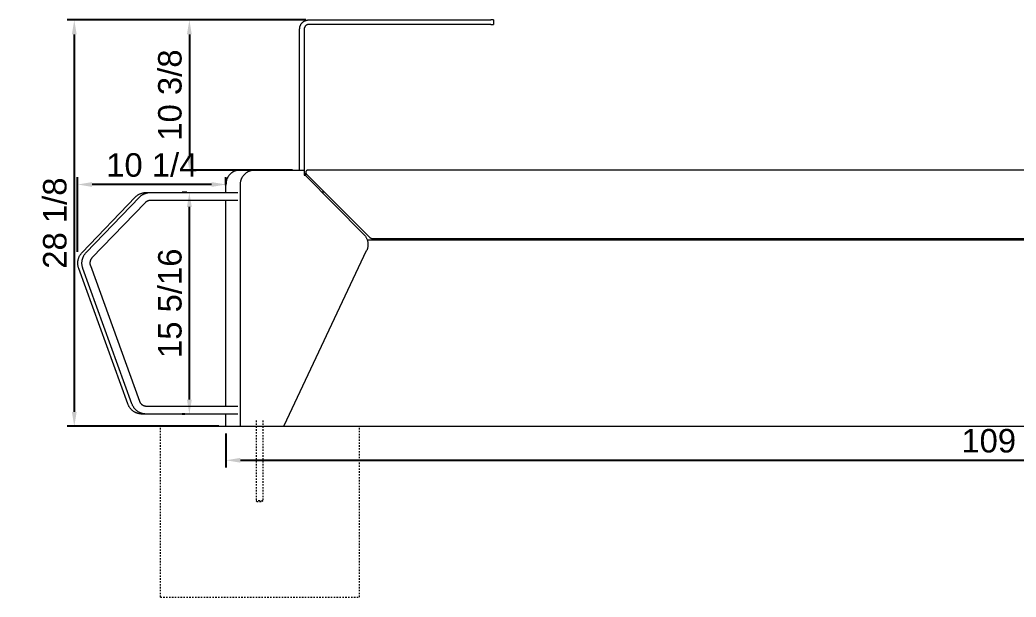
# Model space of a CAD drawing. Header units: inches. Extents: x -2 to 206, y 1 to 129.
# Drawn here: x -1.6 to 67.3, y 89.5 to 129.4 of the extents above; entities that cross this region are included whole.
import ezdxf

# ---------------------------------------------------------------- set-up
doc = ezdxf.new("R2010")
doc.units = ezdxf.units.IN
doc.linetypes.add('HIDDEN', pattern=[1.905, 1.27, -0.635])
for name, color, linetype, lineweight in [('ZANO_R', 7, 'Continuous', 0), ('ZANO_R_przerywana', 250, 'HIDDEN', 0), ('ZANO_W', 1, 'Continuous', 0)]:
    doc.layers.add(name, color=color, linetype=linetype, lineweight=lineweight)
doc.styles.get("Standard").update_dxf_attribs({"font": 'arial.ttf'})
doc.dimstyles.new('amerykanie', dxfattribs={"dimtxt": 50, "dimasz": 50, "dimexe": 0.5, "dimexo": 0.5, "dimgap": 1, "dimtad": 1, "dimdec": 0, "dimzin": 0, "dimlunit": 5, "dimtxsty": 'Standard', "dimcen": 0.09, "dimclrd": 1, "dimclre": 1, "dimclrt": 1, "dimazin": 0, "dimtfac": 1, "dimtdec": 0, "dimtmove": 0, "dimatfit": 3, "dimfxl": 1, "dimtzin": 0, "dimarcsym": 1})

# ---------------------------------------------------------------- blocks, each defined once
blk = doc.blocks.new('*D376')
at = {"layer": 'ZANO_W', "color": 1, "lineweight": -2}
for p, q in [((9.93, 117.499), (9.597, 117.499)), ((10.097, 103.172), (10.097, 116.499)), ((9.791, 102.172), (9.597, 102.172))]:
    blk.add_line(p, q, dxfattribs=at)
at = {"layer": 'ZANO_W', "color": 1}
for points in [[(10.263, 116.499), (9.93, 116.499), (10.097, 117.499)], [(9.93, 103.172), (10.263, 103.172), (10.097, 102.172)]]:
    blk.add_solid(points, dxfattribs=at)
at = {"layer": 'ZANO_W', "color": 1, "insert": (8.756, 109.836), "char_height": 1.625, "attachment_point": 5, "rotation": 90}
blk.add_mtext('15 5/16', dxfattribs=at)
blk = doc.blocks.new('*D377')
at = {"layer": 'ZANO_W', "color": 1, "lineweight": -2}
for p, q in [((2.362, 113.405), (2.362, 118.55)), ((11.631, 118.05), (3.362, 118.05)), ((12.631, 117.999), (12.631, 118.55))]:
    blk.add_line(p, q, dxfattribs=at)
at = {"layer": 'ZANO_W', "color": 1}
for points in [[(3.362, 118.217), (3.362, 117.884), (2.362, 118.05)], [(11.631, 117.884), (11.631, 118.217), (12.631, 118.05)]]:
    blk.add_solid(points, dxfattribs=at)
at = {"layer": 'ZANO_W', "color": 1, "insert": (7.497, 119.391), "char_height": 1.625, "attachment_point": 5}
blk.add_mtext('10 1/4', dxfattribs=at)
blk = doc.blocks.new('*D378')
at = {"layer": 'ZANO_W', "color": 1, "lineweight": -2}
for p, q in [((12.631, 100.826), (12.631, 98.476)), ((122.011, 100.826), (122.011, 98.476)), ((13.631, 98.976), (121.011, 98.976))]:
    blk.add_line(p, q, dxfattribs=at)
at = {"layer": 'ZANO_W', "color": 1}
for points in [[(13.631, 99.142), (13.631, 98.809), (12.631, 98.976)], [(121.011, 98.809), (121.011, 99.142), (122.011, 98.976)]]:
    blk.add_solid(points, dxfattribs=at)
at = {"layer": 'ZANO_W', "color": 1, "insert": (67.321, 100.317), "char_height": 1.625, "attachment_point": 5}
blk.add_mtext('109 3/8', dxfattribs=at)
blk = doc.blocks.new('*D379')
at = {"layer": 'ZANO_W', "color": 1, "lineweight": -2}
for p, q in [((17.861, 129.433), (1.631, 129.433)), ((2.131, 128.433), (2.131, 102.326)), ((12.131, 101.326), (1.631, 101.326))]:
    blk.add_line(p, q, dxfattribs=at)
at = {"layer": 'ZANO_W', "color": 1}
for points in [[(2.298, 128.433), (1.965, 128.433), (2.131, 129.433)], [(1.965, 102.326), (2.298, 102.326), (2.131, 101.326)]]:
    blk.add_solid(points, dxfattribs=at)
at = {"layer": 'ZANO_W', "color": 1, "insert": (0.791, 115.38), "char_height": 1.625, "attachment_point": 5, "rotation": 90}
blk.add_mtext('28 1/8', dxfattribs=at)
blk = doc.blocks.new('*D380')
at = {"layer": 'ZANO_W', "color": 1, "lineweight": -2}
for p, q in [((18.149, 129.433), (9.597, 129.433)), ((10.097, 128.433), (10.097, 120.041)), ((17.231, 119.041), (9.597, 119.041))]:
    blk.add_line(p, q, dxfattribs=at)
at = {"layer": 'ZANO_W', "color": 1}
for points in [[(10.263, 128.433), (9.93, 128.433), (10.097, 129.433)], [(9.93, 120.041), (10.263, 120.041), (10.097, 119.041)]]:
    blk.add_solid(points, dxfattribs=at)
at = {"layer": 'ZANO_W', "color": 1, "insert": (8.756, 124.237), "char_height": 1.625, "attachment_point": 5, "rotation": 90}
blk.add_mtext('10 3/8', dxfattribs=at)
blk = doc.blocks.new('*D382')
at = {"layer": 'ZANO_W', "color": 1, "lineweight": -2}
blk.add_arc((165.626, 101.326), 5.937, 93.97233, 170.33759, dxfattribs=at)
at = {"layer": 'ZANO_W', "color": 1}
for points in [[(165.213, 107.082), (165.218, 107.415), (166.215, 107.233)], [(159.608, 102.336), (159.94, 102.308), (159.69, 101.326)]]:
    blk.add_solid(points, dxfattribs=at)
at = {"layer": 'ZANO_W', "color": 1, "insert": (160.743, 106.72), "char_height": 1.625, "attachment_point": 5, "rotation": 42.15496}
blk.add_mtext("95%%d41'", dxfattribs=at)

msp = doc.modelspace()

# ---------------------------------------------------------------- linework, layer by layer
at = {"layer": 'ZANO_R'}
for p, q in [((17.74427, 128.93154), (17.74901, 128.95252)), ((17.74901, 128.95252), (17.75445, 128.97333)), ((17.75445, 128.97333), (17.76061, 128.99394)), ((17.76061, 128.99394), (17.76746, 129.01432)), ((17.76746, 129.01432), (17.77501, 129.03446)), ((17.77501, 129.03446), (17.78324, 129.05433)), ((17.78324, 129.05433), (17.79215, 129.07391)), ((17.79215, 129.07391), (17.80171, 129.09317)), ((17.80171, 129.09317), (17.81193, 129.11209)), ((17.81193, 129.11209), (17.82279, 129.13066)), ((17.82279, 129.13066), (17.83428, 129.14884)), ((17.83428, 129.14884), (17.84638, 129.16662)), ((17.84638, 129.16662), (17.85908, 129.18398)), ((17.85908, 129.18398), (17.87237, 129.20089)), ((17.87237, 129.20089), (17.88622, 129.21734)), ((17.88622, 129.21734), (17.90063, 129.23331)), ((17.90063, 129.23331), (17.91558, 129.24877)), ((17.91558, 129.24877), (17.93104, 129.26372)), ((17.93104, 129.26372), (17.94701, 129.27813)), ((17.94701, 129.27813), (17.96346, 129.29198)), ((17.96346, 129.29198), (17.98037, 129.30527)), ((17.98037, 129.30527), (17.99773, 129.31797)), ((17.99773, 129.31797), (18.01551, 129.33007)), ((18.01551, 129.33007), (18.03369, 129.34156)), ((18.03369, 129.34156), (18.05226, 129.35242)), ((18.05226, 129.35242), (18.07118, 129.36264)), ((18.07118, 129.36264), (18.09044, 129.3722)), ((18.08289, 128.95124), (18.0779, 128.94145)), ((18.08822, 128.96086), (18.08289, 128.95124)), ((18.09388, 128.97028), (18.08822, 128.96086)), ((18.09044, 129.3722), (18.11002, 129.38111)), ((18.09987, 128.9795), (18.09388, 128.97028)), ((18.10617, 128.9885), (18.09987, 128.9795)), ((18.11279, 128.99728), (18.10617, 128.9885)), ((18.11002, 129.38111), (18.12989, 129.38934)), ((18.11971, 129.00583), (18.11279, 128.99728)), ((18.12692, 129.01412), (18.11971, 129.00583)), ((18.13441, 129.02216), (18.12692, 129.01412)), ((18.12989, 129.38934), (18.15003, 129.39689)), ((18.14219, 129.02994), (18.13441, 129.02216)), ((18.15023, 129.03743), (18.14219, 129.02994)), ((18.15003, 129.39689), (18.17041, 129.40374)), ((18.15852, 129.04464), (18.15023, 129.03743)), ((18.16707, 129.05156), (18.15852, 129.04464)), ((18.17584, 129.05818), (18.16707, 129.05156)), ((18.17041, 129.40374), (18.19102, 129.4099)), ((18.18485, 129.06448), (18.17584, 129.05818)), ((18.19407, 129.07047), (18.18485, 129.06448)), ((18.19102, 129.4099), (18.21183, 129.41534)), ((18.20349, 129.07613), (18.19407, 129.07047)), ((18.2131, 129.08146), (18.20349, 129.07613)), ((18.21183, 129.41534), (18.23281, 129.42008)), ((18.2229, 129.08645), (18.2131, 129.08146)), ((18.23286, 129.0911), (18.2229, 129.08645)), ((18.23281, 129.42008), (18.25394, 129.42409)), ((18.24298, 129.09539), (18.23286, 129.0911)), ((18.25324, 129.09933), (18.24298, 129.09539)), ((18.26364, 129.10291), (18.25324, 129.09933)), ((18.25394, 129.42409), (18.27519, 129.42739)), ((18.27415, 129.10612), (18.26364, 129.10291)), ((18.28477, 129.10897), (18.27415, 129.10612)), ((18.27519, 129.42739), (18.29654, 129.42995)), ((18.29548, 129.11144), (18.28477, 129.10897)), ((18.30627, 129.11354), (18.29548, 129.11144)), ((18.29654, 129.42995), (18.31797, 129.43178)), ((18.31713, 129.11526), (18.30627, 129.11354)), ((18.32804, 129.1166), (18.31713, 129.11526)), ((18.31797, 129.43178), (18.33945, 129.43289)), ((18.33899, 129.11756), (18.32804, 129.1166)), ((18.34996, 129.11813), (18.33899, 129.11756)), ((18.33945, 129.43289), (18.36096, 129.43325)), ((18.36096, 129.11832), (18.34996, 129.11813)), ((18.36096, 129.43325), (30.95895, 129.43325)), ((30.95895, 129.11832), (18.36096, 129.11832)), ((31.15578, 129.43325), (30.95895, 129.43325)), ((31.15578, 129.43325), (30.95895, 129.43325)), ((30.95895, 129.11832), (31.15578, 129.11832)), ((30.95895, 129.11832), (31.15578, 129.11832)), ((31.15578, 129.43325), (31.15578, 129.11832)), ((31.15578, 129.43325), (31.15578, 129.11832)), ((17.7311, 128.80339), (17.73146, 128.8249)), ((17.7311, 119.04058), (17.7311, 128.80339)), ((17.73146, 128.8249), (17.73256, 128.84638)), ((17.73256, 128.84638), (17.7344, 128.86781)), ((17.7344, 128.86781), (17.73696, 128.88916)), ((17.73696, 128.88916), (17.74025, 128.91041)), ((17.74025, 128.91041), (17.74427, 128.93154)), ((18.04622, 128.81438), (18.04603, 128.80339)), ((18.04603, 128.80339), (18.04603, 119.04058)), ((18.04679, 128.82536), (18.04622, 128.81438)), ((18.04775, 128.83631), (18.04679, 128.82536)), ((18.04909, 128.84722), (18.04775, 128.83631)), ((18.05081, 128.85808), (18.04909, 128.84722)), ((18.05291, 128.86887), (18.05081, 128.85808)), ((18.05538, 128.87958), (18.05291, 128.86887)), ((18.05823, 128.8902), (18.05538, 128.87958)), ((18.06144, 128.90071), (18.05823, 128.8902)), ((18.06502, 128.91111), (18.06144, 128.90071)), ((18.06896, 128.92137), (18.06502, 128.91111)), ((18.07325, 128.93149), (18.06896, 128.92137)), ((18.0779, 128.94145), (18.07325, 128.93149)), ((12.78824, 118.61189), (12.77104, 118.58447)), ((12.80637, 118.6387), (12.78824, 118.61189)), ((12.82541, 118.66488), (12.80637, 118.6387)), ((12.84534, 118.69038), (12.82541, 118.66488)), ((12.86613, 118.71519), (12.84534, 118.69038)), ((12.88775, 118.73927), (12.86613, 118.71519)), ((12.91019, 118.7626), (12.88775, 118.73927)), ((12.93342, 118.78514), (12.91019, 118.7626)), ((12.9574, 118.80688), (12.93342, 118.78514)), ((12.98211, 118.82778), (12.9574, 118.80688)), ((13.00753, 118.84782), (12.98211, 118.82778)), ((13.03362, 118.86698), (13.00753, 118.84782)), ((13.06034, 118.88524), (13.03362, 118.86698)), ((13.08768, 118.90256), (13.06034, 118.88524)), ((13.1156, 118.91895), (13.08768, 118.90256)), ((13.14406, 118.93436), (13.1156, 118.91895)), ((13.17303, 118.94879), (13.14406, 118.93436)), ((13.20248, 118.96222), (13.17303, 118.94879)), ((13.23237, 118.97463), (13.20248, 118.96222)), ((13.26267, 118.98602), (13.23237, 118.97463)), ((13.29335, 118.99635), (13.26267, 118.98602)), ((13.32435, 119.00563), (13.29335, 118.99635)), ((13.35566, 119.01384), (13.32435, 119.00563)), ((13.38723, 119.02098), (13.35566, 119.01384)), ((13.41903, 119.02703), (13.38723, 119.02098)), ((13.45102, 119.03198), (13.41903, 119.02703)), ((13.45102, 119.03198), (13.57784, 119.04058)), ((13.57784, 119.04058), (14.60437, 119.04058)), ((13.79144, 118.61327), (13.77195, 118.58454)), ((13.8119, 118.64131), (13.79144, 118.61327)), ((13.83332, 118.66862), (13.8119, 118.64131)), ((13.85566, 118.69518), (13.83332, 118.66862)), ((13.87891, 118.72096), (13.85566, 118.69518)), ((13.90303, 118.74592), (13.87891, 118.72096)), ((13.928, 118.77003), (13.90303, 118.74592)), ((13.95379, 118.79327), (13.928, 118.77003)), ((13.98036, 118.8156), (13.95379, 118.79327)), ((14.00768, 118.83701), (13.98036, 118.8156)), ((14.03573, 118.85746), (14.00768, 118.83701)), ((14.06447, 118.87693), (14.03573, 118.85746)), ((14.09386, 118.8954), (14.06447, 118.87693)), ((14.12387, 118.91284), (14.09386, 118.8954)), ((14.15446, 118.92924), (14.12387, 118.91284)), ((14.1856, 118.94458), (14.15446, 118.92924)), ((14.21725, 118.95883), (14.1856, 118.94458)), ((14.24937, 118.97198), (14.21725, 118.95883)), ((14.28193, 118.98402), (14.24937, 118.97198)), ((14.31488, 118.99493), (14.28193, 118.98402)), ((14.34819, 119.00469), (14.31488, 118.99493)), ((14.38182, 119.0133), (14.34819, 119.00469)), ((14.41572, 119.02075), (14.38182, 119.0133)), ((14.44986, 119.02702), (14.41572, 119.02075)), ((14.48419, 119.03211), (14.44986, 119.02702)), ((14.51869, 119.03602), (14.48419, 119.03211)), ((14.55329, 119.03873), (14.51869, 119.03602)), ((14.58797, 119.04025), (14.55329, 119.03873)), ((14.62268, 119.04058), (14.58797, 119.04025)), ((14.6918, 119.04058), (14.60437, 119.04058)), ((14.6918, 119.04058), (18.03489, 119.04058)), ((18.03489, 119.04058), (18.03489, 118.72565)), ((18.03829, 118.94215), (18.03489, 118.92268)), ((18.03489, 118.72565), (18.03489, 118.69229)), ((18.03489, 118.69229), (18.12028, 118.69154)), ((18.04107, 118.96172), (18.03829, 118.94215)), ((18.04324, 118.98137), (18.04107, 118.96172)), ((18.04479, 119.00107), (18.04324, 118.98137)), ((18.04572, 119.02081), (18.04479, 119.00107)), ((18.04603, 119.04058), (18.04572, 119.02081)), ((22.17063, 114.59965), (18.12028, 118.69154)), ((18.14873, 118.88849), (18.14864, 118.88311)), ((18.14864, 118.88311), (18.14873, 118.87774)), ((18.14901, 118.89386), (18.14873, 118.88849)), ((18.14873, 118.87774), (18.14901, 118.87237)), ((18.14946, 118.89922), (18.14901, 118.89386)), ((18.14901, 118.87237), (18.14946, 118.86701)), ((18.1501, 118.90455), (18.14946, 118.89922)), ((18.14946, 118.86701), (18.1501, 118.86167)), ((18.15093, 118.90987), (18.1501, 118.90455)), ((18.1501, 118.86167), (18.15093, 118.85636)), ((18.15193, 118.91515), (18.15093, 118.90987)), ((18.15093, 118.85636), (18.15193, 118.85108)), ((18.15312, 118.9204), (18.15193, 118.91515)), ((18.15193, 118.85108), (18.15312, 118.84583)), ((18.15299, 118.65849), (18.15299, 118.84634)), ((18.15448, 118.9256), (18.15312, 118.9204)), ((18.15312, 118.84583), (18.15448, 118.84063)), ((18.15602, 118.93075), (18.15448, 118.9256)), ((18.15448, 118.84063), (18.15602, 118.83548)), ((18.15773, 118.93584), (18.15602, 118.93075)), ((18.15602, 118.83548), (18.15773, 118.83038)), ((18.15962, 118.94088), (18.15773, 118.93584)), ((18.15773, 118.83038), (18.15962, 118.82535)), ((18.16167, 118.94585), (18.15962, 118.94088)), ((18.15962, 118.82535), (18.16167, 118.82038)), ((18.1639, 118.95074), (18.16167, 118.94585)), ((18.16167, 118.82038), (18.1639, 118.81548)), ((18.16629, 118.95556), (18.1639, 118.95074)), ((18.1639, 118.81548), (18.16629, 118.81067)), ((18.16885, 118.96029), (18.16629, 118.95556)), ((18.16629, 118.81067), (18.16885, 118.80594)), ((18.17156, 118.96493), (18.16885, 118.96029)), ((18.16885, 118.80594), (18.17156, 118.8013)), ((18.17443, 118.96947), (18.17156, 118.96493)), ((18.17156, 118.8013), (18.17443, 118.79675)), ((18.17746, 118.97392), (18.17443, 118.96947)), ((18.17443, 118.79675), (18.17746, 118.79231)), ((18.18063, 118.97826), (18.17746, 118.97392)), ((18.17746, 118.79231), (18.18063, 118.78797)), ((18.18396, 118.98249), (18.18063, 118.97826)), ((18.18063, 118.78797), (18.18396, 118.78374)), ((18.18742, 118.9866), (18.18396, 118.98249)), ((18.18396, 118.78374), (18.18742, 118.77963)), ((18.19102, 118.99059), (18.18742, 118.9866)), ((18.18742, 118.77963), (18.19102, 118.77564)), ((18.19476, 118.99446), (18.19102, 118.99059)), ((18.19102, 118.77564), (18.19476, 118.77177)), ((18.19862, 118.99819), (18.19476, 118.99446)), ((22.60377, 114.36276), (18.19476, 118.77177)), ((18.20262, 119.0018), (18.19862, 118.99819)), ((18.20673, 119.00526), (18.20262, 119.0018)), ((18.21096, 119.00858), (18.20673, 119.00526)), ((18.2153, 119.01176), (18.21096, 119.00858)), ((18.21974, 119.01478), (18.2153, 119.01176)), ((18.22429, 119.01765), (18.21974, 119.01478)), ((18.22893, 119.02037), (18.22429, 119.01765)), ((18.23366, 119.02292), (18.22893, 119.02037)), ((18.23847, 119.02532), (18.23366, 119.02292)), ((18.24337, 119.02754), (18.23847, 119.02532)), ((18.24834, 119.0296), (18.24337, 119.02754)), ((18.25337, 119.03149), (18.24834, 119.0296)), ((18.25847, 119.0332), (18.25337, 119.03149)), ((18.26362, 119.03474), (18.25847, 119.0332)), ((18.26882, 119.0361), (18.26362, 119.03474)), ((18.27407, 119.03728), (18.26882, 119.0361)), ((18.27935, 119.03829), (18.27407, 119.03728)), ((18.28466, 119.03911), (18.27935, 119.03829)), ((18.29, 119.03975), (18.28466, 119.03911)), ((18.29536, 119.04021), (18.29, 119.03975)), ((18.30073, 119.04049), (18.29536, 119.04021)), ((18.3061, 119.04058), (18.30073, 119.04049)), ((116.35494, 119.04058), (18.3061, 119.04058)), ((12.63492, 118.09579), (12.63133, 118.09579)), ((12.63133, 117.49877), (12.63133, 118.09579)), ((12.63546, 118.1267), (12.63492, 118.09579)), ((12.63701, 118.15759), (12.63546, 118.1267)), ((12.63956, 118.1884), (12.63701, 118.15759)), ((12.64327, 118.22056), (12.63956, 118.1884)), ((12.64808, 118.25256), (12.64327, 118.22056)), ((12.65399, 118.28439), (12.64808, 118.25256)), ((12.66098, 118.31599), (12.65399, 118.28439)), ((12.66905, 118.34734), (12.66098, 118.31599)), ((12.67818, 118.37839), (12.66905, 118.34734)), ((12.68838, 118.40911), (12.67818, 118.37839)), ((12.69963, 118.43946), (12.68838, 118.40911)), ((12.7119, 118.46941), (12.69963, 118.43946)), ((12.7252, 118.49892), (12.7119, 118.46941)), ((12.7395, 118.52795), (12.7252, 118.49892)), ((12.75478, 118.55648), (12.7395, 118.52795)), ((12.77104, 118.58447), (12.75478, 118.55648)), ((13.61266, 118.13039), (13.60993, 118.09579)), ((13.60993, 118.09579), (13.60993, 101.32579)), ((13.61658, 118.16488), (13.61266, 118.13039)), ((13.62169, 118.19921), (13.61658, 118.16488)), ((13.62798, 118.23335), (13.62169, 118.19921)), ((13.63544, 118.26725), (13.62798, 118.23335)), ((13.64407, 118.30087), (13.63544, 118.26725)), ((13.65385, 118.33418), (13.64407, 118.30087)), ((13.66477, 118.36713), (13.65385, 118.33418)), ((13.67682, 118.39968), (13.66477, 118.36713)), ((13.68999, 118.4318), (13.67682, 118.39968)), ((13.70425, 118.46344), (13.68999, 118.4318)), ((13.7196, 118.49457), (13.70425, 118.46344)), ((13.73601, 118.52516), (13.7196, 118.49457)), ((13.75347, 118.55516), (13.73601, 118.52516)), ((13.77195, 118.58454), (13.75347, 118.55516)), ((6.37296, 117.19905), (6.39881, 117.22337)), ((6.39881, 117.22337), (6.42546, 117.24681)), ((6.42546, 117.24681), (6.45289, 117.26934)), ((6.45289, 117.26934), (6.48106, 117.29094)), ((6.48106, 117.29094), (6.50993, 117.31158)), ((6.50993, 117.31158), (6.53948, 117.33125)), ((6.53948, 117.33125), (6.56968, 117.34991)), ((6.56968, 117.34991), (6.60048, 117.36755)), ((6.60048, 117.36755), (6.63185, 117.38414)), ((6.63185, 117.38414), (6.66377, 117.39968)), ((6.66116, 117.19903), (6.68701, 117.22335)), ((6.66377, 117.39968), (6.69619, 117.41413)), ((6.68701, 117.22335), (6.71367, 117.24679)), ((6.69619, 117.41413), (6.72907, 117.42749)), ((6.71367, 117.24679), (6.74109, 117.26932)), ((6.72907, 117.42749), (6.76239, 117.43975)), ((6.74109, 117.26932), (6.76926, 117.29092)), ((6.76239, 117.43975), (6.79609, 117.45087)), ((6.76926, 117.29092), (6.79814, 117.31156)), ((6.79609, 117.45087), (6.83015, 117.46086)), ((6.79814, 117.31156), (6.82769, 117.33122)), ((6.82769, 117.33122), (6.85788, 117.34988)), ((6.83015, 117.46086), (6.86453, 117.4697)), ((6.85788, 117.34988), (6.88868, 117.36752)), ((6.86453, 117.4697), (6.89918, 117.47739)), ((6.88868, 117.36752), (6.92006, 117.38412)), ((6.89918, 117.47739), (6.93407, 117.48391)), ((6.92006, 117.38412), (6.95197, 117.39965)), ((6.93407, 117.48391), (6.96916, 117.48925)), ((6.95197, 117.39965), (6.98439, 117.41411)), ((6.96916, 117.48925), (7.00441, 117.49342)), ((6.98439, 117.41411), (7.01727, 117.42747)), ((7.00441, 117.49342), (7.03978, 117.4964)), ((7.01727, 117.42747), (7.05059, 117.43972)), ((7.03978, 117.4964), (7.07523, 117.4982)), ((7.05059, 117.43972), (7.08429, 117.45085)), ((7.07523, 117.4982), (7.11072, 117.4988)), ((7.08429, 117.45085), (7.11835, 117.46084)), ((7.11072, 117.4988), (7.38611, 117.4988)), ((7.11835, 117.46084), (7.15273, 117.46968)), ((7.15273, 117.46968), (7.18738, 117.47737)), ((7.18738, 117.47737), (7.22227, 117.48388)), ((7.22227, 117.48388), (7.25736, 117.48923)), ((7.25736, 117.48923), (7.29261, 117.4934)), ((7.29261, 117.4934), (7.32798, 117.49638)), ((7.32798, 117.49638), (7.36343, 117.49817)), ((7.36343, 117.49817), (7.39892, 117.49877)), ((7.39892, 117.49877), (13.45969, 117.49877)), ((19.44155, 117.52498), (19.27499, 117.52498)), ((2.66985, 113.35062), (6.34793, 117.17388)), ((2.95806, 113.3506), (6.63613, 117.17385)), ((7.03331, 116.79176), (3.35523, 112.96851)), ((6.34793, 117.17388), (6.37296, 117.19905)), ((6.63613, 117.17385), (6.66116, 117.19903)), ((7.0453, 116.80384), (7.03331, 116.79176)), ((7.05769, 116.8155), (7.0453, 116.80384)), ((7.07046, 116.82674), (7.05769, 116.8155)), ((7.08361, 116.83755), (7.07046, 116.82674)), ((7.0971, 116.84791), (7.08361, 116.83755)), ((7.11094, 116.85781), (7.0971, 116.84791)), ((7.12511, 116.86724), (7.11094, 116.85781)), ((7.13958, 116.87619), (7.12511, 116.86724)), ((7.15434, 116.88465), (7.13958, 116.87619)), ((7.16938, 116.89261), (7.15434, 116.88465)), ((7.18467, 116.90007), (7.16938, 116.89261)), ((7.20021, 116.907), (7.18467, 116.90007)), ((7.21598, 116.91341), (7.20021, 116.907)), ((7.23194, 116.91929), (7.21598, 116.91341)), ((7.2481, 116.92463), (7.23194, 116.91929)), ((7.26443, 116.92942), (7.2481, 116.92463)), ((7.2809, 116.93367), (7.26443, 116.92942)), ((7.29752, 116.93736), (7.2809, 116.93367)), ((7.31424, 116.94049), (7.29752, 116.93736)), ((7.33106, 116.94305), (7.31424, 116.94049)), ((7.34796, 116.94506), (7.33106, 116.94305)), ((7.36491, 116.94649), (7.34796, 116.94506)), ((7.38191, 116.94735), (7.36491, 116.94649)), ((7.39892, 116.94765), (7.38191, 116.94735)), ((13.45969, 116.94765), (7.39892, 116.94765)), ((12.63133, 102.72342), (12.63133, 116.94765)), ((22.17063, 114.59965), (22.19462, 114.57468)), ((22.19462, 114.57468), (22.21774, 114.54889)), ((22.21774, 114.54889), (22.23994, 114.52232)), ((22.23994, 114.52232), (22.2612, 114.49498)), ((22.2612, 114.49498), (22.28149, 114.46693)), ((22.28149, 114.46693), (22.3008, 114.43818)), ((22.3008, 114.43818), (22.3191, 114.40878)), ((22.3191, 114.40878), (22.33636, 114.37876)), ((22.33636, 114.37876), (22.35256, 114.34816)), ((22.35256, 114.34816), (22.36769, 114.31701)), ((22.36769, 114.31701), (22.38172, 114.28535)), ((22.38172, 114.28535), (22.39465, 114.25322)), ((22.39465, 114.25322), (22.40644, 114.22067)), ((22.40644, 114.22067), (22.4171, 114.18772)), ((112.22928, 114.19854), (22.41345, 114.19854)), ((22.4171, 114.18772), (22.4266, 114.15442)), ((22.4266, 114.15442), (22.43494, 114.12081)), ((22.43494, 114.12081), (22.44211, 114.08693)), ((22.44211, 114.08693), (22.44808, 114.05282)), ((22.45272, 113.77672), (22.44789, 113.74243)), ((22.44808, 114.05282), (22.45287, 114.01853)), ((22.45636, 113.81115), (22.45272, 113.77672)), ((22.45287, 114.01853), (22.45646, 113.98409)), ((22.45879, 113.8457), (22.45636, 113.81115)), ((22.45646, 113.98409), (22.45885, 113.94954)), ((22.46001, 113.8803), (22.45879, 113.8457)), ((22.45885, 113.94954), (22.46004, 113.91493)), ((22.46004, 113.91493), (22.46001, 113.8803)), ((22.60764, 114.35902), (22.60377, 114.36276)), ((22.61163, 114.35542), (22.60764, 114.35902)), ((22.61574, 114.35195), (22.61163, 114.35542)), ((22.61997, 114.34863), (22.61574, 114.35195)), ((22.62431, 114.34546), (22.61997, 114.34863)), ((22.62875, 114.34243), (22.62431, 114.34546)), ((22.6333, 114.33956), (22.62875, 114.34243)), ((22.63794, 114.33684), (22.6333, 114.33956)), ((22.64267, 114.33429), (22.63794, 114.33684)), ((22.64749, 114.3319), (22.64267, 114.33429)), ((22.65238, 114.32967), (22.64749, 114.3319)), ((22.64992, 114.33076), (22.6477, 114.3318)), ((22.65735, 114.32761), (22.65238, 114.32967)), ((22.65715, 114.32769), (22.65486, 114.32862)), ((22.66238, 114.32573), (22.65735, 114.32761)), ((22.66586, 114.32454), (22.66216, 114.32581)), ((22.66748, 114.32401), (22.66238, 114.32573)), ((22.66959, 114.32336), (22.66586, 114.32454)), ((22.67263, 114.32247), (22.66748, 114.32401)), ((22.67783, 114.32111), (22.67263, 114.32247)), ((22.68308, 114.31993), (22.67783, 114.32111)), ((22.68836, 114.31892), (22.68308, 114.31993)), ((22.69367, 114.3181), (22.68836, 114.31892)), ((22.69901, 114.31746), (22.69367, 114.3181)), ((22.70437, 114.317), (22.69901, 114.31746)), ((22.70974, 114.31673), (22.70437, 114.317)), ((22.71512, 114.31663), (22.70974, 114.31673)), ((22.71512, 114.31663), (111.94593, 114.31663)), ((2.47984, 113.07815), (2.49662, 113.11119)), ((2.49662, 113.11119), (2.51453, 113.14363)), ((2.51453, 113.14363), (2.53357, 113.17543)), ((2.53357, 113.17543), (2.55369, 113.20655)), ((2.55369, 113.20655), (2.57489, 113.23694)), ((2.57489, 113.23694), (2.59713, 113.26659)), ((2.59713, 113.26659), (2.62039, 113.29544)), ((2.62039, 113.29544), (2.64464, 113.32346)), ((2.64464, 113.32346), (2.66985, 113.35062)), ((2.76805, 113.07812), (2.78482, 113.11117)), ((2.78482, 113.11117), (2.80274, 113.14361)), ((2.80274, 113.14361), (2.82177, 113.1754)), ((2.82177, 113.1754), (2.8419, 113.20652)), ((2.8419, 113.20652), (2.8631, 113.23692)), ((2.8631, 113.23692), (2.88534, 113.26656)), ((2.88534, 113.26656), (2.9086, 113.29541)), ((2.9086, 113.29541), (2.93285, 113.32343)), ((2.93285, 113.32343), (2.95806, 113.3506)), ((16.64825, 101.39127), (22.36718, 113.47834)), ((22.38125, 113.50998), (22.36718, 113.47834)), ((22.39421, 113.54209), (22.38125, 113.50998)), ((22.40605, 113.57463), (22.39421, 113.54209)), ((22.41675, 113.60757), (22.40605, 113.57463)), ((22.42629, 113.64085), (22.41675, 113.60757)), ((22.43467, 113.67445), (22.42629, 113.64085)), ((22.44187, 113.70832), (22.43467, 113.67445)), ((22.44789, 113.74243), (22.44187, 113.70832)), ((2.37272, 112.61262), (2.37336, 112.64967)), ((2.37336, 112.57557), (2.37272, 112.61262)), ((2.37336, 112.64967), (2.37529, 112.68668)), ((2.37529, 112.53856), (2.37336, 112.57557)), ((2.37529, 112.68668), (2.37852, 112.7236)), ((2.37851, 112.50164), (2.37529, 112.53856)), ((2.38301, 112.46486), (2.37851, 112.50164)), ((2.37852, 112.7236), (2.38302, 112.76039)), ((2.38879, 112.42825), (2.38301, 112.46486)), ((2.38302, 112.76039), (2.3888, 112.79699)), ((2.39584, 112.39187), (2.38879, 112.42825)), ((2.3888, 112.79699), (2.39585, 112.83337)), ((2.39585, 112.83337), (2.40416, 112.86949)), ((2.40416, 112.86949), (2.41372, 112.90529)), ((2.41372, 112.90529), (2.42452, 112.94074)), ((2.42452, 112.94074), (2.43655, 112.97579)), ((2.43655, 112.97579), (2.44979, 113.01041)), ((2.44979, 113.01041), (2.46423, 113.04454)), ((2.46423, 113.04454), (2.47984, 113.07815)), ((2.66092, 112.6126), (2.66156, 112.64965)), ((2.66156, 112.57554), (2.66092, 112.6126)), ((2.66156, 112.64965), (2.6635, 112.68666)), ((2.6635, 112.53854), (2.66156, 112.57554)), ((2.6635, 112.68666), (2.66672, 112.72358)), ((2.66671, 112.50162), (2.6635, 112.53854)), ((2.67122, 112.46483), (2.66671, 112.50162)), ((2.66672, 112.72358), (2.67122, 112.76036)), ((2.67122, 112.76036), (2.677, 112.79697)), ((2.67699, 112.42823), (2.67122, 112.46483)), ((2.68404, 112.39184), (2.67699, 112.42823)), ((2.677, 112.79697), (2.68405, 112.83335)), ((2.68405, 112.83335), (2.69236, 112.86946)), ((2.69236, 112.86946), (2.70192, 112.90527)), ((2.70192, 112.90527), (2.71273, 112.94072)), ((2.71273, 112.94072), (2.72475, 112.97577)), ((2.72475, 112.97577), (2.738, 113.01038)), ((2.738, 113.01038), (2.75243, 113.04451)), ((2.75243, 113.04451), (2.76805, 113.07812)), ((3.21234, 112.63033), (3.21203, 112.61246)), ((3.21203, 112.61246), (3.21235, 112.59458)), ((3.21326, 112.64818), (3.21234, 112.63033)), ((3.21235, 112.59458), (3.21328, 112.57673)), ((3.21481, 112.66599), (3.21326, 112.64818)), ((3.21328, 112.57673), (3.21484, 112.55892)), ((3.21698, 112.68374), (3.21481, 112.66599)), ((3.21484, 112.55892), (3.21702, 112.54118)), ((3.21976, 112.70139), (3.21698, 112.68374)), ((3.21702, 112.54118), (3.21981, 112.52352)), ((3.22315, 112.71895), (3.21976, 112.70139)), ((3.21981, 112.52352), (3.22321, 112.50597)), ((3.22716, 112.73637), (3.22315, 112.71895)), ((3.22321, 112.50597), (3.22723, 112.48855)), ((3.23176, 112.75364), (3.22716, 112.73637)), ((3.22723, 112.48855), (3.23184, 112.47128)), ((3.23697, 112.77074), (3.23176, 112.75364)), ((3.23184, 112.47128), (3.23706, 112.45419)), ((3.24276, 112.78765), (3.23697, 112.77074)), ((3.23706, 112.45419), (3.24286, 112.43728)), ((3.24914, 112.80435), (3.24276, 112.78765)), ((3.24286, 112.43728), (6.64286, 103.05983)), ((3.2561, 112.82082), (3.24914, 112.80435)), ((3.26363, 112.83703), (3.2561, 112.82082)), ((3.27171, 112.85298), (3.26363, 112.83703)), ((3.28035, 112.86863), (3.27171, 112.85298)), ((3.28952, 112.88397), (3.28035, 112.86863)), ((3.29923, 112.89898), (3.28952, 112.88397)), ((3.30945, 112.91365), (3.29923, 112.89898)), ((3.32017, 112.92795), (3.30945, 112.91365)), ((3.33138, 112.94188), (3.32017, 112.92795)), ((3.34308, 112.9554), (3.33138, 112.94188)), ((3.35523, 112.96851), (3.34308, 112.9554)), ((2.40415, 112.35575), (2.39584, 112.39187)), ((2.41371, 112.31995), (2.40415, 112.35575)), ((2.42451, 112.2845), (2.41371, 112.31995)), ((2.43654, 112.24945), (2.42451, 112.2845)), ((5.83654, 102.872), (2.43654, 112.24945)), ((2.69235, 112.35573), (2.68404, 112.39184)), ((2.70191, 112.31992), (2.69235, 112.35573)), ((2.71272, 112.28447), (2.70191, 112.31992)), ((2.72474, 112.24942), (2.71272, 112.28447)), ((6.12474, 102.87198), (2.72474, 112.24942)), ((5.84972, 102.83744), (5.83654, 102.872)), ((5.8641, 102.80336), (5.84972, 102.83744)), ((5.87966, 102.7698), (5.8641, 102.80336)), ((5.89638, 102.7368), (5.87966, 102.7698)), ((6.13792, 102.83741), (6.12474, 102.87198)), ((6.1523, 102.80333), (6.13792, 102.83741)), ((6.16786, 102.76977), (6.1523, 102.80333)), ((6.18458, 102.73677), (6.16786, 102.76977)), ((6.64286, 103.05983), (6.64918, 103.04323)), ((6.64918, 103.04323), (6.65606, 103.02686)), ((6.65606, 103.02686), (6.66352, 103.01074)), ((6.66352, 103.01074), (6.67153, 102.99488)), ((6.67153, 102.99488), (6.68009, 102.97932)), ((6.68009, 102.97932), (6.68919, 102.96407)), ((6.68919, 102.96407), (6.69882, 102.94914)), ((6.69882, 102.94914), (6.70896, 102.93456)), ((6.70896, 102.93456), (6.7196, 102.92034)), ((6.7196, 102.92034), (6.73073, 102.9065)), ((6.73073, 102.9065), (6.74234, 102.89305)), ((6.74234, 102.89305), (6.75441, 102.88002)), ((6.75441, 102.88002), (6.76693, 102.86742)), ((6.76693, 102.86742), (6.77988, 102.85527)), ((6.77988, 102.85527), (6.79325, 102.84357)), ((6.79325, 102.84357), (6.80702, 102.83234)), ((6.80702, 102.83234), (6.82117, 102.82161)), ((6.82117, 102.82161), (6.83568, 102.81137)), ((6.83568, 102.81137), (6.85055, 102.80165)), ((6.85055, 102.80165), (6.86574, 102.79245)), ((6.86574, 102.79245), (6.88125, 102.78379)), ((6.88125, 102.78379), (6.89705, 102.77567)), ((6.89705, 102.77567), (6.91312, 102.76811)), ((6.91312, 102.76811), (6.92945, 102.76112)), ((6.92945, 102.76112), (6.94601, 102.7547)), ((6.94601, 102.7547), (6.96278, 102.74886)), ((6.96278, 102.74886), (6.97975, 102.74361)), ((6.97975, 102.74361), (6.99689, 102.73895)), ((5.91424, 102.70441), (5.89638, 102.7368)), ((5.93322, 102.67265), (5.91424, 102.70441)), ((5.9533, 102.64159), (5.93322, 102.67265)), ((5.97445, 102.61124), (5.9533, 102.64159)), ((5.99664, 102.58164), (5.97445, 102.61124)), ((6.01985, 102.55284), (5.99664, 102.58164)), ((6.04406, 102.52487), (6.01985, 102.55284)), ((6.06923, 102.49776), (6.04406, 102.52487)), ((6.09532, 102.47154), (6.06923, 102.49776)), ((6.12232, 102.44625), (6.09532, 102.47154)), ((6.15018, 102.42192), (6.12232, 102.44625)), ((6.17887, 102.39857), (6.15018, 102.42192)), ((6.20836, 102.37624), (6.17887, 102.39857)), ((6.20244, 102.70438), (6.18458, 102.73677)), ((6.22142, 102.67263), (6.20244, 102.70438)), ((6.23861, 102.35495), (6.20836, 102.37624)), ((6.2415, 102.64156), (6.22142, 102.67263)), ((6.26959, 102.33473), (6.23861, 102.35495)), ((6.26265, 102.61121), (6.2415, 102.64156)), ((6.28484, 102.58162), (6.26265, 102.61121)), ((6.30125, 102.3156), (6.26959, 102.33473)), ((6.30806, 102.55282), (6.28484, 102.58162)), ((6.33356, 102.29759), (6.30125, 102.3156)), ((6.33226, 102.52485), (6.30806, 102.55282)), ((6.35743, 102.49773), (6.33226, 102.52485)), ((6.36648, 102.28072), (6.33356, 102.29759)), ((6.38352, 102.47152), (6.35743, 102.49773)), ((6.39997, 102.26501), (6.36648, 102.28072)), ((6.41052, 102.44623), (6.38352, 102.47152)), ((6.43398, 102.25047), (6.39997, 102.26501)), ((6.43838, 102.42189), (6.41052, 102.44623)), ((6.46849, 102.23713), (6.43398, 102.25047)), ((6.46707, 102.39855), (6.43838, 102.42189)), ((6.49656, 102.37622), (6.46707, 102.39855)), ((6.50343, 102.225), (6.46849, 102.23713)), ((6.52682, 102.35493), (6.49656, 102.37622)), ((6.53878, 102.2141), (6.50343, 102.225)), ((6.55779, 102.33471), (6.52682, 102.35493)), ((6.57449, 102.20444), (6.53878, 102.2141)), ((6.58945, 102.31558), (6.55779, 102.33471)), ((6.61051, 102.19603), (6.57449, 102.20444)), ((6.62176, 102.29757), (6.58945, 102.31558)), ((6.64681, 102.18888), (6.61051, 102.19603)), ((6.65468, 102.2807), (6.62176, 102.29757)), ((6.68333, 102.18301), (6.64681, 102.18888)), ((6.68817, 102.26498), (6.65468, 102.2807)), ((6.72003, 102.17841), (6.68333, 102.18301)), ((6.72219, 102.25045), (6.68817, 102.26498)), ((6.75687, 102.17509), (6.72003, 102.17841)), ((6.75669, 102.23711), (6.72219, 102.25045)), ((6.79164, 102.22498), (6.75669, 102.23711)), ((6.79381, 102.17306), (6.75687, 102.17509)), ((6.82698, 102.21408), (6.79164, 102.22498)), ((6.83079, 102.17232), (6.79381, 102.17306)), ((6.86269, 102.20442), (6.82698, 102.21408)), ((6.83262, 102.17232), (6.83079, 102.17232)), ((7.119, 102.17232), (6.83262, 102.17232)), ((6.89871, 102.19601), (6.86269, 102.20442)), ((6.93501, 102.18886), (6.89871, 102.19601)), ((6.97153, 102.18298), (6.93501, 102.18886)), ((7.00823, 102.17838), (6.97153, 102.18298)), ((6.99689, 102.73895), (7.01419, 102.7349)), ((7.04508, 102.17507), (7.00823, 102.17838)), ((7.01419, 102.7349), (7.03161, 102.73145)), ((7.03161, 102.73145), (7.04915, 102.72862)), ((7.08201, 102.17304), (7.04508, 102.17507)), ((7.04915, 102.72862), (7.06677, 102.72639)), ((7.06677, 102.72639), (7.08446, 102.72478)), ((7.119, 102.1723), (7.08201, 102.17304)), ((7.08446, 102.72478), (7.10219, 102.7238)), ((7.10219, 102.7238), (7.11995, 102.72343)), ((7.12082, 102.1723), (7.119, 102.1723)), ((7.11995, 102.72343), (7.12082, 102.72342)), ((7.12082, 102.72342), (13.4595, 102.72342)), ((13.45949, 102.1723), (7.12082, 102.1723)), ((12.63133, 101.32579), (12.63133, 102.1723)), ((16.64825, 101.39127), (16.61726, 101.32579)), ((8.09132, 101.32579), (21.86948, 101.32579)), ((16.44389, 101.35608), (16.44389, 101.32579))]:
    msp.add_line(p, q, dxfattribs=at)
msp.add_lwpolyline([(2.19271, 101.32579), (200.48587, 101.32579)], dxfattribs=at)
at = {"layer": 'ZANO_R_przerywana', "ltscale": 0.05}
for p, q in [((14.72019, 101.72339), (14.72019, 96.1674)), ((15.19258, 101.72339), (15.19258, 96.1674)), ((8.09132, 89.51593), (8.09132, 101.32579)), ((21.86948, 89.51593), (21.86948, 101.32579)), ((14.95638, 96.1674), (14.72019, 96.1674)), ((14.75814, 96.12945), (14.72019, 96.1674)), ((14.75814, 96.12945), (14.95638, 96.12945)), ((15.19258, 96.1674), (14.95638, 96.1674)), ((14.95638, 96.12945), (15.15463, 96.12945)), ((15.15463, 96.12945), (15.19258, 96.1674)), ((8.09132, 89.51593), (21.86948, 89.51593))]:
    msp.add_line(p, q, dxfattribs=at)

# ---------------------------------------------------------------- dimensions: what is measured, and where the dimension line sits
at = {"layer": 'ZANO_W'}
for base, p1, p2, picture, middle in [((2.1312, 101.32579), (18.36096, 129.43325), (12.63133, 101.32579), '*D379', (0.79099, 115.37952)), ((10.09652, 119.04058), (18.64885, 129.43325), (17.7311, 119.04058), '*D380', (8.75576, 124.23692)), ((10.09652, 117.49879), (10.29069, 102.17231), (10.42984, 117.49879), '*D376', (8.75631, 109.83555))]:
    dim = msp.add_linear_dim(base=base, p1=p1, p2=p2, angle=90, dimstyle='amerykanie', override={"dimtxt": 1.625, "dimasz": 1, "dimgap": 0.5, "dimdec": 4, "dimaunit": 1, "dimadec": 1, "dimtdec": 4, "dimtmove": 1, "dimfrac": 2}, dxfattribs=at)
    dim.commit()
    dim.dimension.update_dxf_attribs({"geometry": picture, "text_midpoint": middle})
for base, p1, p2, picture, middle in [((2.36226, 118.05035), (12.63133, 117.49879), (2.36226, 112.90528), '*D377', (7.49679, 119.39057)), ((122.01141, 98.97575), (12.63133, 101.32579), (122.01141, 101.32579), '*D378', (67.32137, 100.31651))]:
    dim = msp.add_linear_dim(base=base, p1=p1, p2=p2, dimstyle='amerykanie', override={"dimtxt": 1.625, "dimasz": 1, "dimgap": 0.5, "dimdec": 4, "dimaunit": 1, "dimadec": 1, "dimtdec": 4, "dimtmove": 1, "dimfrac": 2}, dxfattribs=at)
    dim.commit()
    dim.dimension.update_dxf_attribs({"geometry": picture, "text_midpoint": middle})
dim = msp.add_angular_dim_2l(base=(163.00471, 106.65233), line1=((7.7029, 101.32579), (199.66405, 101.32579)), line2=((165.62904, 101.35173), (167.35396, 118.66346)), dimstyle='amerykanie', override={"dimtxt": 1.625, "dimasz": 1, "dimgap": 0.5, "dimdec": 4, "dimaunit": 1, "dimadec": 1, "dimtdec": 4, "dimtmove": 1, "dimfrac": 2}, dxfattribs=at)
dim.commit()
dim.dimension.update_dxf_attribs({"geometry": '*D382', "text_midpoint": (160.74258, 106.72047)})

doc.saveas('drawing.dxf')
